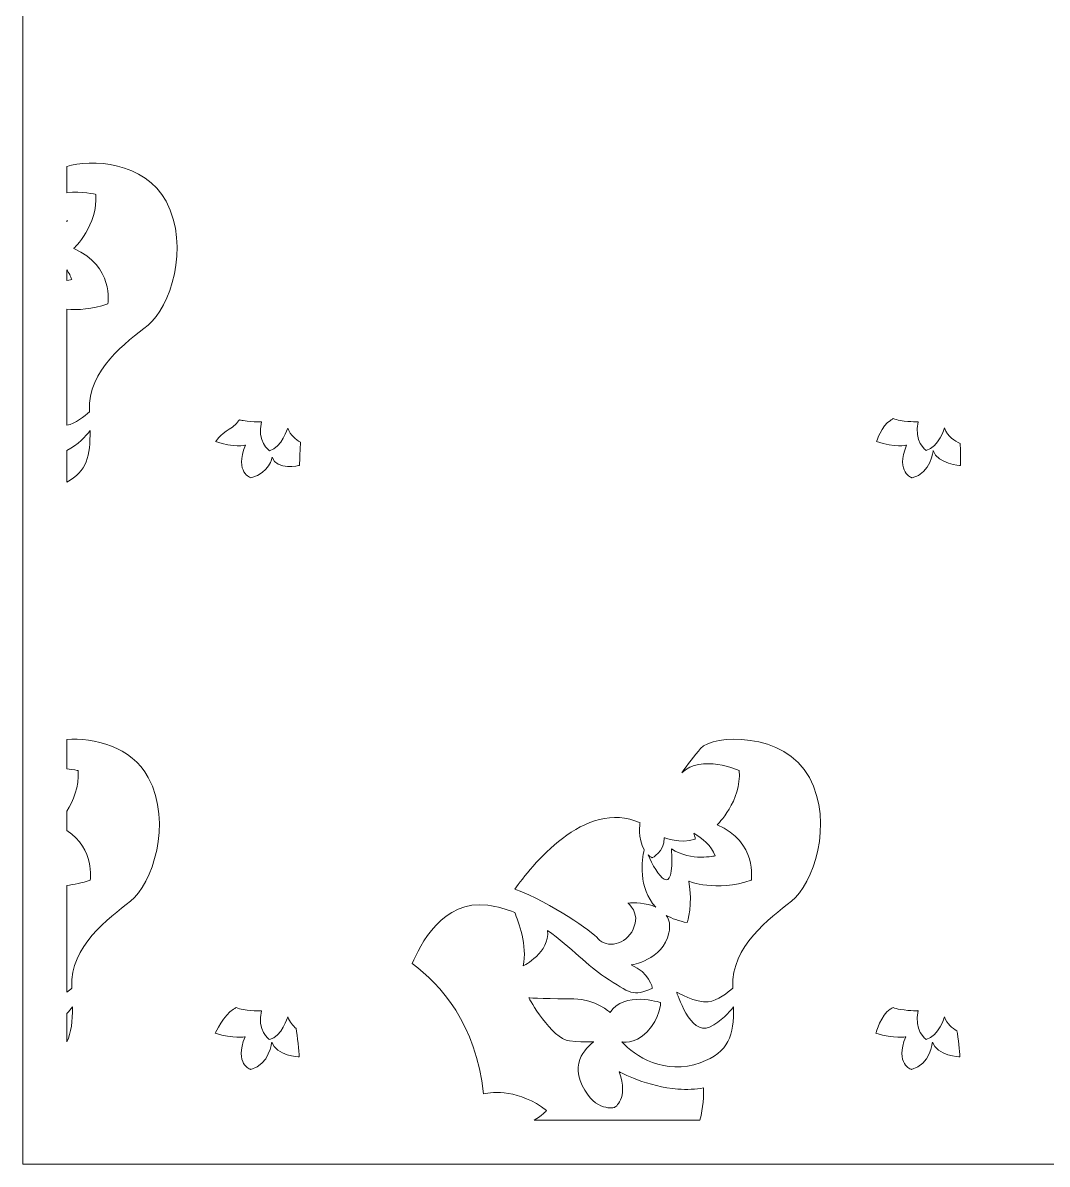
# Model space of a CAD drawing. Header units: centimetres. Extents: x -8.7 to 9, y -0.8 to 7.8.
# Drawn here: x -8.702 to -4.851, y -0.784 to 3.506 of the extents above; entities that cross this region are included whole.
import ezdxf

# ---------------------------------------------------------------- set-up
doc = ezdxf.new("R2010")
doc.units = ezdxf.units.CM
doc.header["$MEASUREMENT"] = 0
doc.layers.add('layer 1', color=7, linetype='Continuous')

msp = doc.modelspace()

# ---------------------------------------------------------------- linework, layer by layer
at = {"layer": 'layer 1', "color": 177, "lineweight": 9}
for points, knots in [([(-8.70157, 7.79648), (-8.70157, 7.79648), (-0.45115, 7.79648), (-0.45115, 7.79648), (-0.45115, 7.79648), (-0.45115, 7.79648), (-0.45115, -0.78396), (-0.45115, -0.78396), (-0.45115, -0.78396), (-0.45115, -0.78396), (-8.70157, -0.78396), (-8.70157, -0.78396), (-8.70157, -0.78396), (-8.70157, -0.78396), (-8.70157, 7.79648), (-8.70157, 7.79648)], [0, 0, 0, 0, 0.2, 0.2, 0.2, 0.2, 0.4, 0.4, 0.4, 0.4, 0.6, 0.6, 0.6, 0.6, 1, 1, 1, 1]), ([(-8.53657, 2.42933), (-8.49555, 2.42617), (-8.44173, 2.42897), (-8.38182, 2.44975), (-8.38182, 2.44975), (-8.38182, 2.44975), (-8.3581, 2.59363), (-8.51036, 2.65758), (-8.51036, 2.65758), (-8.51036, 2.65758), (-8.41742, 2.7475), (-8.42731, 2.86141), (-8.42731, 2.86141), (-8.42731, 2.86141), (-8.47934, 2.87434), (-8.53657, 2.8674), (-8.53657, 2.8674), (-8.53657, 2.8674), (-8.53657, 2.966), (-8.53657, 2.966), (-8.53657, 2.966), (-8.44753, 2.99677), (-8.24163, 2.9823), (-8.16331, 2.83559), (-8.16331, 2.83559), (-8.07069, 2.6621), (-8.14941, 2.43535), (-8.23082, 2.37022), (-8.23082, 2.37022), (-8.31222, 2.3051), (-8.45808, 2.20226), (-8.4513, 2.04801), (-8.4513, 2.04801), (-8.45123, 2.04653), (-8.45117, 2.04507), (-8.45111, 2.0436), (-8.45111, 2.0436), (-8.46808, 2.02869), (-8.50392, 2.00012), (-8.53657, 1.9933), (-8.53657, 1.9933), (-8.53657, 1.9933), (-8.53657, 2.42933), (-8.53657, 2.42933)], [0, 0, 0, 0, 0.0833333, 0.0833333, 0.0833333, 0.0833333, 0.1666667, 0.1666667, 0.1666667, 0.1666667, 0.25, 0.25, 0.25, 0.25, 0.3333333, 0.3333333, 0.3333333, 0.3333333, 0.4166667, 0.4166667, 0.4166667, 0.4166667, 0.5, 0.5, 0.5, 0.5, 0.5833333, 0.5833333, 0.5833333, 0.5833333, 0.6666667, 0.6666667, 0.6666667, 0.6666667, 0.75, 0.75, 0.75, 0.75, 0.8333333, 0.8333333, 0.8333333, 0.8333333, 1, 1, 1, 1]), ([(-8.53657, 2.76253), (-8.53556, 2.76256), (-8.53459, 2.7626), (-8.53366, 2.76267), (-8.53366, 2.76267), (-8.53366, 2.76267), (-8.53469, 2.7612), (-8.53657, 2.75863), (-8.53657, 2.75863), (-8.53657, 2.75863), (-8.53657, 2.76253), (-8.53657, 2.76253)], [0, 0, 0, 0, 0.25, 0.25, 0.25, 0.25, 0.5, 0.5, 0.5, 0.5, 1, 1, 1, 1]), ([(-8.53657, 2.57817), (-8.52821, 2.56611), (-8.52151, 2.55361), (-8.51783, 2.54121), (-8.51783, 2.54121), (-8.51783, 2.54121), (-8.52482, 2.53945), (-8.53657, 2.538), (-8.53657, 2.538), (-8.53657, 2.538), (-8.53657, 2.57817), (-8.53657, 2.57817)], [0, 0, 0, 0, 0.25, 0.25, 0.25, 0.25, 0.5, 0.5, 0.5, 0.5, 1, 1, 1, 1]), ([(-5.17788, 1.92552), (-5.19881, 1.93354), (-5.22401, 1.94998), (-5.23699, 1.98371), (-5.23699, 1.98371), (-5.23699, 1.98371), (-5.2581, 1.91082), (-5.3056, 1.89838), (-5.3056, 1.89838), (-5.3056, 1.89838), (-5.35487, 1.93393), (-5.33551, 2.00683), (-5.33551, 2.00683), (-5.33551, 2.00683), (-5.36124, 2.0048), (-5.40416, 2.01165), (-5.40416, 2.01165), (-5.41408, 2.01323), (-5.42244, 2.01563), (-5.42942, 2.01839), (-5.42942, 2.01839), (-5.43269, 2.01642), (-5.43637, 2.01424), (-5.44052, 2.01182), (-5.44052, 2.01182), (-5.47482, 1.99182), (-5.49198, 1.93193), (-5.49198, 1.93193), (-5.49198, 1.93193), (-5.42336, 1.90926), (-5.37982, 1.9186), (-5.37982, 1.9186), (-5.37982, 1.9186), (-5.42204, 1.81459), (-5.35871, 1.79592), (-5.35871, 1.79592), (-5.35871, 1.79592), (-5.28745, 1.81326), (-5.27954, 1.8986), (-5.27954, 1.8986), (-5.27954, 1.8986), (-5.26238, 1.84659), (-5.17661, 1.84259), (-5.17661, 1.84259), (-5.17661, 1.84259), (-5.17557, 1.86267), (-5.17717, 1.90769), (-5.17788, 1.92552)], [0, 0, 0, 0, 0.0769231, 0.0769231, 0.0769231, 0.0769231, 0.1538462, 0.1538462, 0.1538462, 0.1538462, 0.2307692, 0.2307692, 0.2307692, 0.2307692, 0.3076923, 0.3076923, 0.3076923, 0.3076923, 0.3846154, 0.3846154, 0.3846154, 0.3846154, 0.4615385, 0.4615385, 0.4615385, 0.4615385, 0.5384615, 0.5384615, 0.5384615, 0.5384615, 0.6153846, 0.6153846, 0.6153846, 0.6153846, 0.6923077, 0.6923077, 0.6923077, 0.6923077, 0.7692308, 0.7692308, 0.7692308, 0.7692308, 0.8461538, 0.8461538, 0.8461538, 0.8461538, 1, 1, 1, 1]), ([(-8.53657, 1.77956), (-8.53657, 1.77956), (-8.53657, 1.89849), (-8.53657, 1.89849), (-8.53657, 1.89849), (-8.49335, 1.92011), (-8.46464, 1.95196), (-8.44877, 1.9736), (-8.44877, 1.9736), (-8.44764, 1.87957), (-8.46033, 1.81962), (-8.53657, 1.77956)], [0, 0, 0, 0, 0.25, 0.25, 0.25, 0.25, 0.5, 0.5, 0.5, 0.5, 1, 1, 1, 1]), ([(-7.6579, 1.92993), (-7.65873, 1.91004), (-7.66073, 1.86239), (-7.66176, 1.84259), (-7.66176, 1.84259), (-7.66176, 1.84259), (-7.74753, 1.82168), (-7.76469, 1.87368), (-7.76469, 1.87368), (-7.76469, 1.87368), (-7.7726, 1.81326), (-7.84386, 1.79592), (-7.84386, 1.79592), (-7.84386, 1.79592), (-7.90719, 1.81459), (-7.86497, 1.9186), (-7.86497, 1.9186), (-7.86497, 1.9186), (-7.90851, 1.90926), (-7.97713, 1.93193), (-7.97713, 1.93193), (-7.97713, 1.93193), (-7.95997, 1.9586), (-7.92567, 1.9786), (-7.92567, 1.9786), (-7.90885, 1.9884), (-7.89589, 2.0024), (-7.88704, 2.01412), (-7.88704, 2.01412), (-7.88277, 2.01295), (-7.87813, 2.01193), (-7.87308, 2.01112), (-7.87308, 2.01112), (-7.83016, 2.00427), (-7.80443, 2.0063), (-7.80443, 2.0063), (-7.80443, 2.0063), (-7.82379, 1.93341), (-7.77452, 1.89785), (-7.77452, 1.89785), (-7.77452, 1.89785), (-7.72702, 1.91029), (-7.70591, 1.98319), (-7.70591, 1.98319), (-7.70591, 1.98319), (-7.69516, 1.95526), (-7.67604, 1.93918), (-7.6579, 1.92993)], [0, 0, 0, 0, 0.0769231, 0.0769231, 0.0769231, 0.0769231, 0.1538462, 0.1538462, 0.1538462, 0.1538462, 0.2307692, 0.2307692, 0.2307692, 0.2307692, 0.3076923, 0.3076923, 0.3076923, 0.3076923, 0.3846154, 0.3846154, 0.3846154, 0.3846154, 0.4615385, 0.4615385, 0.4615385, 0.4615385, 0.5384615, 0.5384615, 0.5384615, 0.5384615, 0.6153846, 0.6153846, 0.6153846, 0.6153846, 0.6923077, 0.6923077, 0.6923077, 0.6923077, 0.7692308, 0.7692308, 0.7692308, 0.7692308, 0.8461538, 0.8461538, 0.8461538, 0.8461538, 1, 1, 1, 1]), ([(-8.53657, -0.13791), (-8.53657, -0.13791), (-8.53657, 0.26414), (-8.53657, 0.26414), (-8.53657, 0.26414), (-8.50949, 0.26688), (-8.47977, 0.27284), (-8.44839, 0.28372), (-8.44839, 0.28372), (-8.44839, 0.28372), (-8.42919, 0.40039), (-8.53657, 0.4703), (-8.53657, 0.4703), (-8.53657, 0.4703), (-8.53657, 0.54288), (-8.53657, 0.54288), (-8.53657, 0.54288), (-8.51289, 0.58), (-8.48857, 0.63423), (-8.49387, 0.69538), (-8.49387, 0.69538), (-8.49387, 0.69538), (-8.51107, 0.69966), (-8.53657, 0.70197), (-8.53657, 0.70197), (-8.53657, 0.70197), (-8.53657, 0.81239), (-8.53657, 0.81239), (-8.53657, 0.81239), (-8.43581, 0.81943), (-8.29231, 0.7865), (-8.22988, 0.66956), (-8.22988, 0.66956), (-8.13726, 0.49607), (-8.21597, 0.26932), (-8.29738, 0.2042), (-8.29738, 0.2042), (-8.37879, 0.13907), (-8.52465, 0.03623), (-8.51786, -0.11802), (-8.51786, -0.11802), (-8.5178, -0.1195), (-8.51774, -0.12096), (-8.51767, -0.12242), (-8.51767, -0.12242), (-8.52257, -0.12673), (-8.52905, -0.13218), (-8.53657, -0.13791)], [0, 0, 0, 0, 0.0769231, 0.0769231, 0.0769231, 0.0769231, 0.1538462, 0.1538462, 0.1538462, 0.1538462, 0.2307692, 0.2307692, 0.2307692, 0.2307692, 0.3076923, 0.3076923, 0.3076923, 0.3076923, 0.3846154, 0.3846154, 0.3846154, 0.3846154, 0.4615385, 0.4615385, 0.4615385, 0.4615385, 0.5384615, 0.5384615, 0.5384615, 0.5384615, 0.6153846, 0.6153846, 0.6153846, 0.6153846, 0.6923077, 0.6923077, 0.6923077, 0.6923077, 0.7692308, 0.7692308, 0.7692308, 0.7692308, 0.8461538, 0.8461538, 0.8461538, 0.8461538, 1, 1, 1, 1]), ([(-6.15638, -0.61895), (-6.15638, -0.61895), (-6.77925, -0.61895), (-6.77925, -0.61895), (-6.77925, -0.61895), (-6.75029, -0.60215), (-6.73299, -0.58258), (-6.73299, -0.58258), (-6.73299, -0.58258), (-6.83392, -0.50213), (-6.93484, -0.51222), (-6.96988, -0.51905), (-6.96988, -0.51905), (-6.9975, -0.25683), (-7.13165, -0.10861), (-7.23743, -0.03004), (-7.23743, -0.03004), (-7.21043, 0.0371), (-7.12295, 0.21263), (-6.95342, 0.18927), (-6.95342, 0.18927), (-6.91759, 0.18433), (-6.88411, 0.17501), (-6.85271, 0.16267), (-6.85271, 0.16267), (-6.83825, 0.12844), (-6.80417, 0.03639), (-6.82038, -0.03826), (-6.82038, -0.03826), (-6.82038, -0.03826), (-6.71936, 0.01183), (-6.7292, 0.09432), (-6.7292, 0.09432), (-6.64128, 0.03206), (-6.5732, -0.04314), (-6.51518, -0.07943), (-6.51518, -0.07943), (-6.41543, -0.14184), (-6.41068, -0.15624), (-6.33467, -0.12264), (-6.33467, -0.12264), (-6.33467, -0.12264), (-6.34627, -0.06238), (-6.41536, -0.035), (-6.41536, -0.035), (-6.41536, -0.035), (-6.29659, -0.01873), (-6.27284, 0.08582), (-6.27284, 0.08582), (-6.26652, 0.11364), (-6.27138, 0.13503), (-6.28273, 0.15131), (-6.28273, 0.15131), (-6.26164, 0.13914), (-6.23589, 0.1296), (-6.2045, 0.12385), (-6.2045, 0.12385), (-6.2045, 0.12385), (-6.18077, 0.19579), (-6.19857, 0.27972), (-6.19857, 0.27972), (-6.19857, 0.27972), (-6.09574, 0.23776), (-5.96324, 0.28372), (-5.96324, 0.28372), (-5.96324, 0.28372), (-5.93951, 0.4276), (-6.09178, 0.49155), (-6.09178, 0.49155), (-6.09178, 0.49155), (-5.99884, 0.58147), (-6.00872, 0.69538), (-6.00872, 0.69538), (-6.00872, 0.69538), (-6.15218, 0.75959), (-6.22465, 0.68657), (-6.22465, 0.68657), (-6.20321, 0.7165), (-6.17616, 0.75293), (-6.15361, 0.77914), (-6.15361, 0.77914), (-6.10843, 0.83164), (-5.83735, 0.84306), (-5.74473, 0.66956), (-5.74473, 0.66956), (-5.65211, 0.49607), (-5.73082, 0.26932), (-5.81223, 0.2042), (-5.81223, 0.2042), (-5.89364, 0.13907), (-6.0395, 0.03623), (-6.03272, -0.11802), (-6.03272, -0.11802), (-6.03265, -0.1195), (-6.03259, -0.12096), (-6.03252, -0.12242), (-6.03252, -0.12242), (-6.05072, -0.13841), (-6.09061, -0.17011), (-6.12499, -0.17386), (-6.12499, -0.17386), (-6.17121, -0.17891), (-6.24366, -0.13726), (-6.24366, -0.13726), (-6.24366, -0.13726), (-6.24366, -0.13726), (-6.19244, -0.30388), (-6.11999, -0.26854), (-6.11999, -0.26854), (-6.07566, -0.2469), (-6.0463, -0.2144), (-6.03019, -0.19243), (-6.03019, -0.19243), (-6.0289, -0.29994), (-6.04564, -0.36291), (-6.15483, -0.40252), (-6.15483, -0.40252), (-6.28712, -0.45051), (-6.40245, -0.37853), (-6.44993, -0.32368), (-6.44993, -0.32368), (-6.44993, -0.32368), (-6.40584, -0.33739), (-6.35496, -0.28598), (-6.35496, -0.28598), (-6.30408, -0.23456), (-6.30408, -0.17629), (-6.30408, -0.17629), (-6.30408, -0.17629), (-6.30408, -0.17629), (-6.44315, -0.13173), (-6.49403, -0.21399), (-6.49403, -0.21399), (-6.49403, -0.21399), (-6.5483, -0.16258), (-6.62971, -0.16258), (-6.62971, -0.16258), (-6.71112, -0.16258), (-6.79931, -0.15915), (-6.79931, -0.15915), (-6.79931, -0.15915), (-6.79931, -0.15915), (-6.71451, -0.3134), (-6.64667, -0.32025), (-6.64667, -0.32025), (-6.57883, -0.32711), (-6.55509, -0.32368), (-6.55509, -0.32368), (-6.55509, -0.32368), (-6.55509, -0.32368), (-6.65006, -0.38538), (-6.59918, -0.48821), (-6.59918, -0.48821), (-6.5483, -0.59105), (-6.47707, -0.57048), (-6.47707, -0.57048), (-6.47707, -0.57048), (-6.47707, -0.57048), (-6.4228, -0.53963), (-6.46011, -0.4368), (-6.46011, -0.4368), (-6.46011, -0.4368), (-6.34817, -0.49507), (-6.23963, -0.50193), (-6.23963, -0.50193), (-6.20458, -0.50414), (-6.17201, -0.50312), (-6.14237, -0.49728), (-6.14237, -0.49728), (-6.14208, -0.52369), (-6.1437, -0.57203), (-6.15638, -0.61895)], [0, 0, 0, 0, 0.0227273, 0.0227273, 0.0227273, 0.0227273, 0.0454545, 0.0454545, 0.0454545, 0.0454545, 0.0681818, 0.0681818, 0.0681818, 0.0681818, 0.0909091, 0.0909091, 0.0909091, 0.0909091, 0.1136364, 0.1136364, 0.1136364, 0.1136364, 0.1363636, 0.1363636, 0.1363636, 0.1363636, 0.1590909, 0.1590909, 0.1590909, 0.1590909, 0.1818182, 0.1818182, 0.1818182, 0.1818182, 0.2045455, 0.2045455, 0.2045455, 0.2045455, 0.2272727, 0.2272727, 0.2272727, 0.2272727, 0.25, 0.25, 0.25, 0.25, 0.2727273, 0.2727273, 0.2727273, 0.2727273, 0.2954545, 0.2954545, 0.2954545, 0.2954545, 0.3181818, 0.3181818, 0.3181818, 0.3181818, 0.3409091, 0.3409091, 0.3409091, 0.3409091, 0.3636364, 0.3636364, 0.3636364, 0.3636364, 0.3863636, 0.3863636, 0.3863636, 0.3863636, 0.4090909, 0.4090909, 0.4090909, 0.4090909, 0.4318182, 0.4318182, 0.4318182, 0.4318182, 0.4545455, 0.4545455, 0.4545455, 0.4545455, 0.4772727, 0.4772727, 0.4772727, 0.4772727, 0.5, 0.5, 0.5, 0.5, 0.5227273, 0.5227273, 0.5227273, 0.5227273, 0.5454545, 0.5454545, 0.5454545, 0.5454545, 0.5681818, 0.5681818, 0.5681818, 0.5681818, 0.5909091, 0.5909091, 0.5909091, 0.5909091, 0.6136364, 0.6136364, 0.6136364, 0.6136364, 0.6363636, 0.6363636, 0.6363636, 0.6363636, 0.6590909, 0.6590909, 0.6590909, 0.6590909, 0.6818182, 0.6818182, 0.6818182, 0.6818182, 0.7045455, 0.7045455, 0.7045455, 0.7045455, 0.7272727, 0.7272727, 0.7272727, 0.7272727, 0.75, 0.75, 0.75, 0.75, 0.7727273, 0.7727273, 0.7727273, 0.7727273, 0.7954545, 0.7954545, 0.7954545, 0.7954545, 0.8181818, 0.8181818, 0.8181818, 0.8181818, 0.8409091, 0.8409091, 0.8409091, 0.8409091, 0.8636364, 0.8636364, 0.8636364, 0.8636364, 0.8863636, 0.8863636, 0.8863636, 0.8863636, 0.9090909, 0.9090909, 0.9090909, 0.9090909, 0.9318182, 0.9318182, 0.9318182, 0.9318182, 0.9545455, 0.9545455, 0.9545455, 0.9545455, 1, 1, 1, 1]), ([(-6.36614, 0.39787), (-6.37383, 0.362), (-6.38988, 0.25331), (-6.32245, 0.18234), (-6.32245, 0.18234), (-6.35885, 0.19886), (-6.40469, 0.20072), (-6.42718, 0.19722), (-6.42718, 0.19722), (-6.42718, 0.19722), (-6.37799, 0.16123), (-6.40683, 0.09953), (-6.40683, 0.09953), (-6.43566, 0.03783), (-6.50632, 0.02756), (-6.53855, 0.06355), (-6.53855, 0.06355), (-6.56249, 0.09029), (-6.71139, 0.19747), (-6.85214, 0.2499), (-6.85214, 0.2499), (-6.79447, 0.33141), (-6.58795, 0.59411), (-6.38145, 0.4991), (-6.38145, 0.4991), (-6.38145, 0.4991), (-6.39109, 0.44062), (-6.36614, 0.39787)], [0, 0, 0, 0, 0.125, 0.125, 0.125, 0.125, 0.25, 0.25, 0.25, 0.25, 0.375, 0.375, 0.375, 0.375, 0.5, 0.5, 0.5, 0.5, 0.625, 0.625, 0.625, 0.625, 0.75, 0.75, 0.75, 0.75, 1, 1, 1, 1]), ([(-6.17874, 0.45977), (-6.14991, 0.44252), (-6.11045, 0.41292), (-6.09925, 0.37518), (-6.09925, 0.37518), (-6.09925, 0.37518), (-6.1869, 0.35304), (-6.26361, 0.40102), (-6.26361, 0.40102), (-6.24978, 0.1996), (-6.3196, 0.30603), (-6.35143, 0.37896), (-6.35143, 0.37896), (-6.34692, 0.37459), (-6.34179, 0.37063), (-6.33597, 0.36721), (-6.33597, 0.36721), (-6.33597, 0.36721), (-6.29048, 0.38919), (-6.29048, 0.44315), (-6.29048, 0.44315), (-6.29048, 0.44315), (-6.23116, 0.41916), (-6.17381, 0.43715), (-6.17381, 0.43715), (-6.17381, 0.43715), (-6.17433, 0.44684), (-6.17874, 0.45977)], [0, 0, 0, 0, 0.125, 0.125, 0.125, 0.125, 0.25, 0.25, 0.25, 0.25, 0.375, 0.375, 0.375, 0.375, 0.5, 0.5, 0.5, 0.5, 0.625, 0.625, 0.625, 0.625, 0.75, 0.75, 0.75, 0.75, 1, 1, 1, 1]), ([(-8.53657, -0.32355), (-8.53657, -0.32355), (-8.53657, -0.21778), (-8.53657, -0.21778), (-8.53657, -0.21778), (-8.5279, -0.20867), (-8.52084, -0.19994), (-8.51534, -0.19243), (-8.51534, -0.19243), (-8.51469, -0.24651), (-8.51861, -0.28932), (-8.53657, -0.32355)], [0, 0, 0, 0, 0.25, 0.25, 0.25, 0.25, 0.5, 0.5, 0.5, 0.5, 1, 1, 1, 1]), ([(-7.67428, -0.27347), (-7.68678, -0.26381), (-7.69839, -0.25008), (-7.70591, -0.23055), (-7.70591, -0.23055), (-7.70591, -0.23055), (-7.72702, -0.30345), (-7.77452, -0.31589), (-7.77452, -0.31589), (-7.77452, -0.31589), (-7.82379, -0.28034), (-7.80443, -0.20744), (-7.80443, -0.20744), (-7.80443, -0.20744), (-7.83016, -0.20947), (-7.87308, -0.20262), (-7.87308, -0.20262), (-7.88353, -0.20095), (-7.89223, -0.19838), (-7.89943, -0.19544), (-7.89943, -0.19544), (-7.90258, -0.19733), (-7.90609, -0.19941), (-7.91002, -0.20171), (-7.91002, -0.20171), (-7.94433, -0.22171), (-7.97835, -0.29151), (-7.97835, -0.29151), (-7.97835, -0.29151), (-7.90973, -0.31418), (-7.86619, -0.30484), (-7.86619, -0.30484), (-7.86619, -0.30484), (-7.90841, -0.40885), (-7.84507, -0.42752), (-7.84507, -0.42752), (-7.84507, -0.42752), (-7.77382, -0.41018), (-7.7659, -0.32485), (-7.7659, -0.32485), (-7.7659, -0.32485), (-7.74875, -0.37685), (-7.66298, -0.38085), (-7.66298, -0.38085), (-7.66298, -0.38085), (-7.66196, -0.36128), (-7.67039, -0.30025), (-7.67428, -0.27347)], [0, 0, 0, 0, 0.0769231, 0.0769231, 0.0769231, 0.0769231, 0.1538462, 0.1538462, 0.1538462, 0.1538462, 0.2307692, 0.2307692, 0.2307692, 0.2307692, 0.3076923, 0.3076923, 0.3076923, 0.3076923, 0.3846154, 0.3846154, 0.3846154, 0.3846154, 0.4615385, 0.4615385, 0.4615385, 0.4615385, 0.5384615, 0.5384615, 0.5384615, 0.5384615, 0.6153846, 0.6153846, 0.6153846, 0.6153846, 0.6923077, 0.6923077, 0.6923077, 0.6923077, 0.7692308, 0.7692308, 0.7692308, 0.7692308, 0.8461538, 0.8461538, 0.8461538, 0.8461538, 1, 1, 1, 1]), ([(-5.1903, -0.2826), (-5.20805, -0.27324), (-5.2265, -0.25728), (-5.23699, -0.23003), (-5.23699, -0.23003), (-5.23699, -0.23003), (-5.2581, -0.30292), (-5.3056, -0.31537), (-5.3056, -0.31537), (-5.3056, -0.31537), (-5.35487, -0.27981), (-5.33551, -0.20691), (-5.33551, -0.20691), (-5.33551, -0.20691), (-5.36124, -0.20894), (-5.40416, -0.20209), (-5.40416, -0.20209), (-5.41461, -0.20043), (-5.42331, -0.19785), (-5.43051, -0.19491), (-5.43051, -0.19491), (-5.43366, -0.19681), (-5.43717, -0.19889), (-5.4411, -0.20118), (-5.4411, -0.20118), (-5.47541, -0.22118), (-5.49467, -0.29151), (-5.49467, -0.29151), (-5.49467, -0.29151), (-5.42606, -0.31418), (-5.38252, -0.30484), (-5.38252, -0.30484), (-5.38252, -0.30484), (-5.42474, -0.40885), (-5.3614, -0.42752), (-5.3614, -0.42752), (-5.3614, -0.42752), (-5.29015, -0.41018), (-5.28223, -0.32485), (-5.28223, -0.32485), (-5.28223, -0.32485), (-5.26508, -0.37685), (-5.17931, -0.38085), (-5.17931, -0.38085), (-5.17931, -0.38085), (-5.17832, -0.36178), (-5.1863, -0.30801), (-5.1903, -0.2826)], [0, 0, 0, 0, 0.0769231, 0.0769231, 0.0769231, 0.0769231, 0.1538462, 0.1538462, 0.1538462, 0.1538462, 0.2307692, 0.2307692, 0.2307692, 0.2307692, 0.3076923, 0.3076923, 0.3076923, 0.3076923, 0.3846154, 0.3846154, 0.3846154, 0.3846154, 0.4615385, 0.4615385, 0.4615385, 0.4615385, 0.5384615, 0.5384615, 0.5384615, 0.5384615, 0.6153846, 0.6153846, 0.6153846, 0.6153846, 0.6923077, 0.6923077, 0.6923077, 0.6923077, 0.7692308, 0.7692308, 0.7692308, 0.7692308, 0.8461538, 0.8461538, 0.8461538, 0.8461538, 1, 1, 1, 1])]:
    msp.add_open_spline(points, degree=3, knots=knots, dxfattribs=at)

doc.saveas('drawing.dxf')
